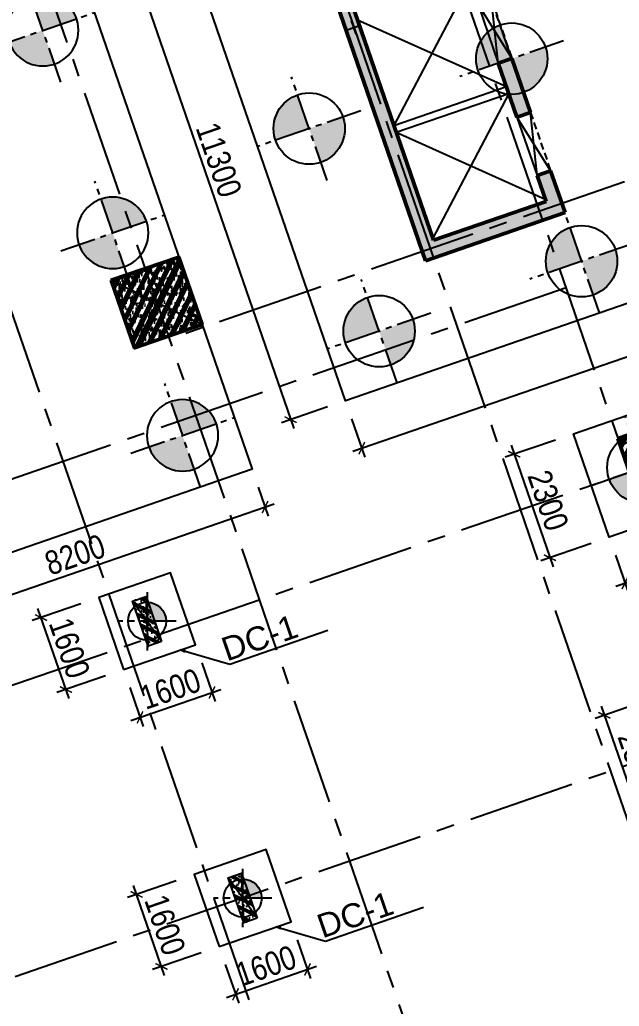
# Model space of a CAD drawing. Header units: millimetres. Extents: x -1534340 to 1713810, y -1348191 to 1114081.
# Drawn here: x 704847 to 717442, y -323149 to -302430 of the extents above; entities that cross this region are included whole.
import ezdxf
from ezdxf.xclip import XClip

# ---------------------------------------------------------------- set-up
doc = ezdxf.new("R2010")
doc.units = ezdxf.units.MM
doc.header["$LTSCALE"] = 100
doc.header["$XCLIPFRAME"] = 0
doc.header["$PDMODE"] = 32
doc.header["$PDSIZE"] = 2.5
for name, pattern in [('CENTER2', [1.125, 0.75, -0.125, 0.125, -0.125]), ('DASHED', [4.5, 3, -1.5]), ('HIDDEN', [0.375, 0.25, -0.125]), ('Xref_ST_MBDV Cot vach 30.7.2022$0$DASHDOT', [1, 0.5, -0.25, 0, -0.25])]:
    doc.linetypes.add(name, pattern=pattern)
for name, color, linetype in [('ccu11-Khuat', 9, 'DASHED'), ('ccu11-Manh', 8, 'Continuous'), ('ccu11-Thay', 7, 'Continuous'), ('ccu12-Hatch', 250, 'Continuous'), ('ccu12-Manh', 8, 'Continuous'), ('ccu12-Pile', 4, 'Continuous'), ('ccu12-Truc', 13, 'CENTER2'), ('KC2-DIM', 251, 'Continuous'), ('KCS_CENTER_POINT', 7, 'Continuous'), ('KCS_PILE', 8, 'HIDDEN'), ('xref.asix of  podium$0$xref.asix of  podium$0$KT-Hatch', 251, 'Continuous'), ('Xref.Asix of Basement B2$0$Xref.Asix of Basement$0$KT-Net cot vach', 6, 'Continuous'), ('Xref_ST_MBDV Cot vach 30.7.2022$0$Xref_ST_MBDV Cot vach 30.7.2022|Xref_ST_MBDV Cot vach 30.7.2022|Xref_ST_MBDV Cot vach 30.7.2022|Xref_ST_MBDV Cot vach 30.7.2022|A-WALL-PATT', 251, 'Continuous'), ('Xref_ST_MBDV Cot vach 30.7.2022$0$Xref_ST_MBDV Cot vach 30.7.2022|Xref_ST_MBDV Cot vach 30.7.2022|Xref_ST_MBDV Cot vach 30.7.2022|Xref_ST_MBDV Cot vach 30.7.2022|Site_plot line', 1, 'Xref_ST_MBDV Cot vach 30.7.2022$0$DASHDOT')]:
    doc.layers.add(name, color=color, linetype=linetype)
for name, color, linetype, lineweight in [('ccu12-Tencaukien', 9, 'Continuous', 15), ('KT-Net cot vach', 6, 'Continuous', 50), ('xref.asix of  podium$0$xref.asix of  podium$0$ST_MBDV Cot vach 220805$0$KT-Net cot vach', 6, 'Continuous', 50)]:
    doc.layers.add(name, color=color, linetype=linetype, lineweight=lineweight)
doc.styles.add('Arial', font='arial.ttf', dxfattribs={"width": 0.7})
doc.styles.add('Arial Narrow', font='ARIALN.TTF')
doc.dimstyles.new('ccu11-100x2', dxfattribs={"dimscale": 100, "dimtxt": 2.5, "dimasz": 1, "dimexe": 1, "dimexo": 2, "dimgap": 1, "dimtad": 1, "dimdec": 0, "dimlfac": 0.5, "dimrnd": 5, "dimdsep": 46, "dimtxsty": 'Arial', "dimblk": 'ARCHTICK', "dimcen": -1, "dimdle": 1, "dimclrd": 256, "dimclre": 256, "dimclrt": 31, "dimadec": 0, "dimazin": 2, "dimtfac": 0.1, "dimtdec": 0, "dimtmove": 0, "dimatfit": 1, "dimldrblk": 'ARCHTICK', "dimfxl": 1, "dimtvp": 0.8333333333333334, "dimtolj": 1, "dimtzin": 12, "dimarcsym": 0})
doc.dimstyles.new('CCU_1-300', dxfattribs={"dimscale": 200, "dimtxt": 2.5, "dimasz": 1, "dimexe": 1, "dimexo": 2, "dimgap": 0.5, "dimtad": 1, "dimdec": 0, "dimrnd": 5, "dimdsep": 46, "dimtxsty": 'Arial Narrow', "dimblk": 'ARCHTICK', "dimcen": -1, "dimdle": 1, "dimclrd": 256, "dimclre": 256, "dimclrt": 3, "dimadec": 0, "dimazin": 2, "dimtfac": 0.1, "dimtdec": 0, "dimtix": 1, "dimtmove": 2, "dimatfit": 1, "dimfxl": 1, "dimtvp": 0.8333333333333334, "dimtolj": 1, "dimtzin": 12, "dimarcsym": 0})

# ---------------------------------------------------------------- blocks, each defined once
blk = doc.blocks.new('Xref_ST_MBDV Cot vach 30.7.2022$0$Tuong Vay01-flat-1')
at = {"layer": 'Xref_ST_MBDV Cot vach 30.7.2022$0$Xref_ST_MBDV Cot vach 30.7.2022|Xref_ST_MBDV Cot vach 30.7.2022|Xref_ST_MBDV Cot vach 30.7.2022|Xref_ST_MBDV Cot vach 30.7.2022|A-WALL-PATT'}
h = blk.add_hatch(dxfattribs=at)
h.set_pattern_fill('ACET-2D-VATLIEU04', color=256, scale=50, pattern_type=2)
h.set_pattern_definition([(49.99999999999999, (-11139561.83942936, -1407213.44759845), (-225.902473859489, 189.5546824974008), [37.49999998626113, -412.4999998488724]), (355, (-11139561.83942936, -1407213.44759845), (32.12721218541265, 367.2157156157773), [29.99999999490911, -329.9999999440002]), (100.4514, (-11139531.95358936, -1407216.06226845), (-341.2315265778452, -62.9441868767608), [31.87009499667636, -350.57105596344]), (46.18420000000001, (-11139561.83942936, -1407113.44759845), (-319.1804974675179, 306.2520974436775), [56.24999996954708, -618.749999665018]), (96.6356, (-11139517.37105686, -1407120.34425195), (-516.9959221575409, -60.14402179722674), [47.80514400473094, -525.8565000520404]), (351.1842, (-11139561.83942936, -1407113.44759845), (84.74077420309186, 546.3954293043353), [45.00000000792112, -495.0000000871323]), (21, (-11139511.83942936, -1407138.44759845), (-105.6808218676597, 275.3079533968121), [37.49999999934682, -412.499999992815]), (326.0000000000001, (-11139511.83942936, -1407138.44759845), (206.1288045682013, 305.5985201385338), [30.00000001746614, -330.0000001921275]), (71.4514, (-11139486.96831286, -1407155.22340145), (-328.9637652803212, 110.3801005582791), [31.87009499870726, -350.5710559857798]), (37.50000000000001, (-11139561.83942936, -1407213.44759845), (-78.13452938385308, 101.8269011885859), [0, -325.9999998517854, 0, -334.9999998476936, 0, -331.2499998493985]), (7.499999999999999, (-11139561.83942936, -1407213.44759845), (-23.27934638224542, 176.8241910238285), [0, -191.0000000278261, 0, -318.5000000464012, 0, -126.2500000183929]), (327.5, (-11139673.33942936, -1407213.44759845), (71.94441751949489, 112.9301145330537), [0, -125.0000000614986, 0, -390.0000001918756, 0, -517.5000002546042]), (317.5, (-11139723.33942936, -1407213.44759845), (158.0205495897681, 172.4491691102739), [0, -162.4999999478019, 0, -258.9999999168043, 0, -367.4999998819521]), (45, (-11139561.83942936, -1407213.44759845), (-150.2601910028607, 150.2601910026278), []), (45, (-11139561.83942936, -1407152.19759845), (-150.2601910028607, 150.2601910026278), [])])
h.paths.add_polyline_path([(-82665.42454257607, -118500.0088302612), (-81837.41861176863, -121132.0343658989), (-80902.71611081436, -123728.0834242017), (-79862.87874617614, -126283.8385967175), (-78719.63840653747, -128795.0430432414), (-77474.89874527603, -131257.5152608277), (-76130.7324262727, -133667.1548922951), (-74689.37767251953, -136019.9495540815), (-73153.2345392555, -138311.981517314), (-71524.86091735773, -140539.4342316107), (-69806.96827445179, -142698.5986796832), (-68002.4171395041, -144785.8795539467), (-66114.21234000102, -146797.8012427511), (-64145.497998368, -148731.0136179249), (-62099.55229647644, -150582.2976132843), (-59979.78201714717, -152348.5705846979), (-57789.71687134914, -154026.8914431464), (-55533.00362077914, -155614.4655520306), (-53213.40000534989, -157108.6493807235), (-50834.76848621853, -158506.954906286), (-48401.06981415115, -159807.0537564463), (-45916.35643433966, -161006.7810866404), (-43384.76573854871, -162104.1391847725), (-40810.51317570359, -163097.3007977149), (-38197.88523275405, -163984.6121738681), (-35551.23229684308, -164764.5958169776), (-32874.96141154505, -165435.9529462866), (-30173.5289383363, -165997.5656592443), (-27451.44813587703, -166448.4963081502), (-24701.85157574899, -166789.3238736566), (-4396.734290909022, -168938.2567786218), (36420.01678077132, -167648.2249503911), (41836.4863632936, -160718.6374020646), (12445.38596707024, -24367.66042796941), (8472.910947457654, -9248.974452903174), (-4718.707271176856, -5521.400683149928), (-10557.45827306993, -9946.818014640827), (-34021.18647153303, -27848.24941525888), (-39776.65152562223, -32008.57135346811), (-41248.85870469548, -35293.77142358455), (-45787.31564925052, -38574.38242801698), (-49368.4870454669, -38942.00303377653), (-57644.18705056235, -44924.06981060421), (-59844.65461433306, -46601.45355761005), (-61968.93197572604, -48362.30333496258), (-64019.60134904832, -50208.3517090485), (-65993.2459566202, -52136.53199238679), (-67886.59205765836, -54143.61763671576), (-69696.47008413821, -56226.27801198442), (-71419.8706161473, -58381.05012253253), (-73053.93764149398, -60604.33085121214), (-74595.93274202198, -62892.42844269238), (-76043.29574720934, -65241.53179885377), (-77393.615911806, -67647.72832025355), (-78644.64476583898, -70107.01135663176), (-79794.29917307012, -72615.28586126259), (-80840.66479975358, -75168.37520986283), (-81781.99930225872, -77762.02815519366), (-82616.73522835784, -80391.9259061541), (-83343.48262714595, -83053.68931881292), (-83961.03136360087, -85742.88618860021), (-84468.3531336058, -88455.03863057657), (-84864.60300002433, -91185.62932156771), (-85149.1148865223, -93930.11565387133), (-85321.41487544402, -96683.60341540864), (-85381.30445068702, -99529.50948559865), (-85328.50406530127, -102200.8374458619), (-85163.21024433896, -104955.3926120612), (-84885.69993967563, -107700.5945179402), (-84496.42936686985, -110432.1923394061), (-83996.04728951491, -113145.6335586284), (-83385.3738030456, -115836.3975027683)], flags=16)
h.paths.add_polyline_path([(-83625.45879450254, -118780.6341908188), (-82785.20518665202, -121451.592054751), (-81836.67593448795, -124086.0436255364), (-80781.45706173405, -126679.6041032514), (-79621.30565389246, -129227.9548506811), (-78358.15352366865, -131726.8525110248), (-76994.10399421491, -134172.1360737709), (-75531.42839684151, -136559.7338032422), (-73972.56228888594, -138885.6700187323), (-72320.10139823705, -141146.0717144171), (-70576.79730102606, -143337.1750085717), (-68745.55283991061, -145455.3314108832), (-66829.41729043424, -147497.0138977058), (-64831.58128353581, -149458.8227850739), (-62755.37149274349, -151337.4913895966), (-60604.24509477988, -153129.8914679771), (-58381.7840128839, -154833.0384259534), (-56091.68895242736, -156444.0962880657), (-53737.77323871478, -157960.3824199464), (-51323.95646727085, -159379.3719952791), (-48854.25797718205, -160698.7021999834), (-46332.79015832208, -161916.1761666269), (-43763.75160367042, -163029.7666325136), (-41151.42011806555, -164037.6193153583), (-38500.14559506811, -164938.0560009221), (-35814.34277378954, -165729.5773374715), (-33098.48388773762, -166410.8653324069), (-30357.09121792205, -166980.7855469028), (-27594.72956264392, -167438.3889849058), (-24815.98988816142, -167782.8289991841), (-4433.735052675009, -169939.9255319908), (36919.56229590811, -168632.9359166666), (42912.68845487945, -160965.5998827359), (13418.22973546013, -24135.12373521132), (9294.838300889242, -8442.070929647249), (-4925.935208282433, -4423.687328800617), (-11162.76267831214, -9150.82235655561), (-34617.47974592447, -27045.37879939191), (-40579.63196872547, -31355.10398377781), (-42051.83914779872, -34640.30405389448), (-46155.98199344426, -37606.97231750819), (-49737.15338966064, -37974.59292326774), (-58240.31235744618, -44121.0777798905), (-60467.11885703541, -45818.53930653841), (-62622.81900685839, -47605.43596977205), (-64703.8232677374, -49478.79233927629), (-66706.66158131324, -51435.49383058609), (-68628.013630962, -53472.26783320424), (-70464.66541309468, -55585.73726807744), (-72213.55809716694, -57772.38228180911), (-73871.79587351345, -60028.54927773564), (-75436.60120790266, -62350.49395546387), (-76905.37393212318, -64734.34577669739), (-78275.66833624989, -67176.13529814105), (-79545.20269040763, -69671.7966022063), (-80711.86304414831, -72217.17406733404), (-81773.70674647763, -74808.02928769216), (-82728.96568063274, -77440.04813065287), (-83576.04920824617, -80108.84792049509), (-84313.5468179807, -82809.98473610263), (-84940.23047422245, -85538.9608107484), (-85455.05666192248, -88291.23202148662), (-85857.16812421381, -91062.21545574092), (-86145.88844638877, -93847.29761108034), (-86320.75738810934, -96641.83923533), (-86381.51240370423, -99528.87035845965), (-86327.91179009154, -102240.684236032), (-86160.19218073785, -105035.6641918905), (-85878.57688103244, -107821.473743778), (-85483.548480995, -110593.4755141111), (-84975.76463904232, -113347.0545681345), (-84356.0573821161, -116077.6233250971)])
at = {"layer": 'Xref_ST_MBDV Cot vach 30.7.2022$0$Xref_ST_MBDV Cot vach 30.7.2022|Xref_ST_MBDV Cot vach 30.7.2022|Xref_ST_MBDV Cot vach 30.7.2022|Xref_ST_MBDV Cot vach 30.7.2022|Site_plot line', "ltscale": 5000}
blk.add_arc((-17764.15298610739, -99528.87035845988), 69167.3594175971, 126.1463596527413, 263.7926961611879, dxfattribs=at)
blk = doc.blocks.new('Grid-ST-flat-3')
at = {"layer": 'ccu12-Truc', "ltscale": 30}
for p, q in [((343189.8455156267, -39014.65546948352), (361219.3016763728, -91236.39007851167)), ((340897.6132794917, -39806.04435974167), (359986.9050177329, -95097.55833493307)), ((335415.1609209012, -41698.85077767866), (354504.452659484, -96990.36475386203)), ((332626.6722212732, -42661.57128335355), (351715.9639600301, -97953.08526004129)), ((375703.1355340295, -54995.47438727948), (343807.6216429826, -66007.34088114498)), ((377595.9390357225, -60477.92775269796), (312746.7367284151, -82866.99351539748)), ((352142.8453968058, -64928.08572440385), (311408.7183977929, -78991.46684835991)), ((377787.2916931123, -66547.80383867014), (314639.5431473439, -88349.44587364572))]:
    blk.add_line(p, q, dxfattribs=at)
blk = doc.blocks.new('LOI-B2-T1-PN')
at = {"layer": 'xref.asix of  podium$0$xref.asix of  podium$0$KT-Hatch'}
h = blk.add_hatch(dxfattribs=at)
h.set_pattern_fill('BTCT', color=256, scale=40)
h.set_pattern_definition([(49.99999999999999, (106559.8543703835, -42147.03074568091), (286.9040730403014, -25.10085399303804), [30, -330]), (355, (106559.8543703835, -42147.03074568091), (-55.50053344520001, 300.8768534800047), [24, -264]), (100.4514, (106583.7630423829, -42149.12248168094), (231.4037526856086, 275.7758168243814), [25.496076, -280.4568448]), (46.18420000000001, (106559.8543703835, -42067.03074568091), (426.8964194502578, -66.20760573160723), [45, -495]), (96.6356, (106595.4290683828, -42072.54806848092), (373.8650822194813, 389.6471483601767), [38.2441152, -420.6852]), (351.1842, (106559.8543703835, -42067.03074568091), (373.8647780534509, 389.6474403701299), [36, -396]), (21, (106599.8543703835, -42087.03074568091), (238.7628208473847, -161.0475562661355), [30, -330]), (326.0000000000001, (106599.8543703835, -42087.03074568091), (97.32613276863269, 290.0600180187412), [24, -264]), (71.4514, (106619.7512635831, -42100.45138808095), (336.089051432596, 129.012198683981), [25.496076, -280.4568448]), (37.50000000000001, (106559.8543703835, -42147.03074568091), (4.863942126916267, 133.1575415325246), [0, -260.8, 0, -268, 0, -265]), (7.499999999999999, (106559.8543703835, -42147.03074568091), (105.2278149768594, 157.7646847529441), [0, -152.8, 0, -254.8, 0, -101]), (327.5, (106470.6543703843, -42147.03074568091), (213.5289744689636, -9.021948693751902), [0, -100, 0, -312, 0, -414]), (317.5, (106430.6543703843, -42147.03074568091), (233.2744677369545, 40.04199293292709), [0, -130, 0, -207.2, 0, -294]), (45, (106559.8543703835, -42147.03074568091), (-106.0660171779821, 106.0660171779821), []), (45, (106630.5650483835, -42147.03074568091), (-106.0660171779821, 106.0660171779821), [])])
h.paths.add_polyline_path([(49433.65392537601, 3363.971816275036), (49622.70400670543, 3429.241003099829), (52034.40045988187, -3556.159502078313), (48915.07411792129, -4633.101084687049), (48640.94353325665, -3839.090743097011), (45994.24239462428, -4752.85935864388), (45691.49887049571, -3875.972566526849), (45975.07399249263, -3778.068786289543), (46163.59643967636, -4324.117936077528), (48526.72245631367, -3508.253100767964), (46111.76254379749, 3486.599908476695), (43748.63652716018, 2670.735073167132), (43919.09460751154, 2177.008775634924), (43635.51948551461, 2079.104995397851), (43350.84032822028, 2903.668935258873), (49116.86780881323, 4894.379133414477), (49182.13699563965, 4705.32905208366), (46346.385775676, 3726.291249711998), (49117.06275638752, -4298.884702786105), (51763.76389501989, -3385.116087239236)])
h.paths.add_polyline_path([(45550.82427813113, -2549.2432576383), (45267.2491561342, -2647.147037875606), (44875.63403518684, -1512.846549890004), (45159.2091571819, -1414.942769652931)], flags=17)
h.paths.add_polyline_path([(44734.9594428204, -186.1172410016879), (44451.38432082534, -284.0210212389939), (44059.76919987611, 850.2794667466078), (44343.34432187304, 948.1832469836809)], flags=17)
h.paths.add_polyline_path([(42855.74765053205, -4855.010368898511), (42572.17252853513, -4952.914149135584), (42759.82144065574, -5496.433132962091), (40396.69542402029, -6312.297968271887), (37981.73551150225, 682.555040972773), (40344.86152813956, 1498.419876282569), (40516.19314355403, 1002.163412788883), (40799.76826555096, 1100.067193025956), (40514.21557319351, 1927.161298848689), (37583.93931256421, 915.4889030647464), (40227.34137896635, -6741.039390838239), (43157.61763959564, -5729.366995054064)])
h.paths.add_polyline_path([(42431.49793617055, -3626.184840247501), (42147.92281417362, -3724.088620484574), (41756.30769322626, -2589.788132498972), (42039.88281522132, -2491.884352261899)], flags=17)
h.paths.add_polyline_path([(41615.63310086168, -1263.058823610656), (41332.05797886476, -1360.962603847962), (40940.44285791554, -226.6621158623602), (41224.01797991246, -128.7583356250543)], flags=17)
at = {"ltscale": 0.5}
for points in [[(39564.51329200342, -3901.909431302338), (41927.6393086398, -3086.044595991494)], [(39613.46518212208, -4043.696992300509), (41976.59119875915, -3227.832156990771)]]:
    blk.add_lwpolyline(points, dxfattribs=at)
at = {"layer": 'ccu11-Khuat', "color": 6, "ltscale": 0.5}
for points in [[(41615.63310086331, -1263.058823609666), (42039.88281522482, -2491.884352260677)], [(42431.49793617055, -3626.184840247501), (42855.74765053205, -4855.010368898511)]]:
    blk.add_lwpolyline(points, dxfattribs=at)
at = {"layer": 'ccu11-Thay', "color": 6, "ltscale": 0.5}
for points in [[(41332.05797886639, -1360.96260384674), (41756.30769322789, -2589.788132497983)], [(42147.92281417362, -3724.088620484574), (42572.17252853513, -4952.914149135817)]]:
    blk.add_lwpolyline(points, dxfattribs=at)
at = {"layer": 'ccu12-Manh', "ltscale": 0.5}
for points in [[(41160.72636344936, -864.7061403542175), (39564.51329200366, -3901.909431302396)], [(38797.60034681205, -1680.570975664014), (41927.63930864003, -3086.044595991611)], [(41976.59119875869, -3227.832156990888), (40380.37812731299, -6265.035447939066)], [(39613.46518212138, -4043.696992300684), (42743.50414394937, -5449.170612628281)]]:
    blk.add_lwpolyline(points, dxfattribs=at)
at = {"layer": 'KC2-DIM', "ltscale": 0.5}
for points in [[(41332.05797886336, -1360.962603847729), (42039.88281522179, -2491.884352261666)], [(41756.30769322487, -2589.788132498972), (41615.63310086029, -1263.058823610656)], [(42147.9228141692, -3724.088620485563), (42855.74765052786, -4855.0103688995)], [(42572.1725285307, -4952.914149136806), (42431.49793616636, -3626.18484024849)]]:
    blk.add_lwpolyline(points, dxfattribs=at)
at = {"layer": 'xref.asix of  podium$0$xref.asix of  podium$0$ST_MBDV Cot vach 220805$0$KT-Net cot vach', "extrusion": (-3.35282951705558e-09, 1.998521292752062e-08, 0.9999999999999999)}
for p, q in [((37583.93931256421, 915.4889030647464), (40227.34137896635, -6741.039390838239)), ((37981.73551150225, 682.555040972773), (40396.69542402029, -6312.297968271887)), ((42759.82144065574, -5496.433132962091), (42572.17252853513, -4952.914149135584)), ((43157.61763959564, -5729.366995054064), (42855.74765053205, -4855.010368898511)), ((40396.69542402029, -6312.297968271887), (42759.82144065574, -5496.433132962091)), ((40227.34137896635, -6741.039390838239), (43157.61763959564, -5729.366995054064))]:
    blk.add_line(p, q, dxfattribs=at)
at = {"layer": 'xref.asix of  podium$0$xref.asix of  podium$0$ST_MBDV Cot vach 220805$0$KT-Net cot vach', "color": 6}
for p, q in [((42039.88281522132, -2491.884352261899), (41756.30769322626, -2589.788132498972)), ((42431.49793617055, -3626.184840247501), (42147.92281417362, -3724.088620484574)), ((42855.74765053205, -4855.010368898511), (42572.17252853513, -4952.914149135584))]:
    blk.add_line(p, q, dxfattribs=at)
at = {"layer": 'xref.asix of  podium$0$xref.asix of  podium$0$ST_MBDV Cot vach 220805$0$KT-Net cot vach', "color": 6, "extrusion": (-3.35282951705558e-09, 1.998521292752062e-08, 0.9999999999999999)}
for p, q in [((42147.92281417362, -3724.088620484574), (41756.30769322626, -2589.788132498972)), ((42431.49793617055, -3626.184840247501), (42039.88281522132, -2491.884352261899))]:
    blk.add_line(p, q, dxfattribs=at)
blk = doc.blocks.new('D1500.')
at = {"layer": 'ccu12-Hatch', "ltscale": 0.5}
h = blk.add_hatch(color=256, dxfattribs=at)
h.dxf.hatch_style = 1
h.paths.add_polyline_path([(750, 0, 0.414213562373095), (0, 750), (0, 0)])
h.paths.add_polyline_path([(0, 0), (-750, 0, 0.414213562373095), (0, -750)])
at = {"layer": 'ccu12-Pile', "color": 13, "linetype": 'CENTER2', "ltscale": 10}
for p, q in [((0, 1150), (0, -1150)), ((1150, 0), (-1150, 0))]:
    blk.add_line(p, q, dxfattribs=at)
at = {"layer": 'ccu12-Pile', "ltscale": 0.5}
blk.add_circle((0, 0), 750, dxfattribs=at)
blk = doc.blocks.new('D1500')
at = {"layer": 'ccu12-Pile', "rotation": 270}
blk.add_blockref('D1500.', (-4.256744291633368, 0.01587060443125665), dxfattribs=at)
blk = doc.blocks.new('DC-3-2-1500')
at = {"elevation": -0.001871341296829975}
blk.add_lwpolyline([(-1150, 5649.999999999971), (1149.999999999884, 5649.999999999942), (1149.999999999884, -5650.000000000058), (-1150, -5650.000000000029)], close=True, dxfattribs=at)
at = {"layer": 'KCS_CENTER_POINT'}
for p, q in [((0, -150.0000000001164, -0.001871341296829975), (0, 149.9999999999709, -0.001871341296829975)), ((-150.0000000001164, -5.820766091346741e-11, -0.001871341296829975), (150, -2.91038304567337e-11, -0.001871341296829975))]:
    blk.add_line(p, q, dxfattribs=at)
at = {"layer": 'KCS_PILE'}
for p in [(-1.164153218269348e-10, 4499.999999999942, -0.001871341296829975), (0, 0, -0.001871341296829975), (0, -4500.000000000087, -0.001871341296829975)]:
    blk.add_blockref('D1500', p, dxfattribs=at)
blk = doc.blocks.new('dc-6-1500')
blk.add_lwpolyline([(-4104.837340005819, 8048.928465483012), (4095.162660291506, 8048.928465478151), (4095.162660291418, -7750.000000009109), (-4104.837340005877, -7750.000000004249)], close=True)
at = {"layer": 'KCS_CENTER_POINT'}
for p, q in [((0, 0), (0, 300)), ((-150, 150), (150, 149.9999999999418))]:
    blk.add_line(p, q, dxfattribs=at)
at = {"layer": 'KCS_PILE'}
for p in [(-2954.837340005877, 6899.999999999956), (-2954.837340005848, 2400), (-2954.837340005848, -2099.999999999971), (-2954.837340005877, -6599.999999999956)]:
    blk.add_blockref('D1500', p, dxfattribs=at)
at = {"layer": 'KCS_PILE', "xscale": -1, "rotation": 359.9999999999318}
for p in [(2945.162660308881, 6899.999999996478), (2945.162660303584, 2399.999999996464), (2945.162660298229, -2100.000000003522), (2945.162660292815, -6600.000000003492)]:
    blk.add_blockref('D1500', p, dxfattribs=at)
blk = doc.blocks.new('DTM-1')
at = {"elevation": 0.00374268259365779}
blk.add_lwpolyline([(-3881.306629814033, 8254.45145265758), (11053.64979525229, 13410.71721206355), (14741.35885108316, 2729.387616680906), (-193.5975742262381, -2426.878142537433)], close=True, dxfattribs=at)
at = {"layer": 'KCS_PILE', "rotation": 19.04713795401927}
for p in [(10341.90965184021, 11948.38142014795, 0.00374268259365771), (6088.282821918459, 10479.82471652032, 0.003742682593657726), (1834.655991996697, 9011.268012892659, 0.003742682593657743), (11810.46635546775, 7694.754590226163, 0.00374268259365771), (-2418.970837925095, 7542.711309265025, 0.003742682593657783), (7556.839525546005, 6226.197886598529, 0.003742682593657726), (3303.212695624243, 4757.641182970867, 0.003742682593657743), (13279.0230590953, 3441.127760304342, 0.00374268259365771), (-950.414134297549, 3289.084479343233, 0.003742682593657783), (9025.396229173552, 1972.571056676708, 0.003742682593657726), (4771.769399251789, 504.0143530490459, 0.003742682593657743), (518.1425693299971, -964.5423505785875, 0.003742682593657783)]:
    blk.add_blockref('D1500', p, dxfattribs=at)
blk = doc.blocks.new('*U152')
h = blk.add_hatch()
h.set_pattern_fill('VATLIEU04', color=250, scale=40, style=0, pattern_type=2)
h.set_pattern_definition([(49.99999999999999, (-650.0000000000126, 1049.999999999997), (286.9040730403014, -25.10085399303804), [30, -330]), (355, (-650.0000000000126, 1049.999999999997), (-55.50053344520001, 300.8768534800047), [24, -264]), (100.4514, (-626.0913280000126, 1047.908263999997), (231.4037526856086, 275.7758168243814), [25.496076, -280.4568448]), (46.18420000000001, (-650.0000000000126, 1129.999999999997), (426.8964194502578, -66.20760573160723), [45, -495]), (96.6356, (-614.4253020000125, 1124.482677199996), (373.8650822194813, 389.6471483601767), [38.2441152, -420.6852]), (351.1842, (-650.0000000000126, 1129.999999999997), (373.8647780534509, 389.6474403701299), [36, -396]), (21, (-610.0000000000126, 1109.999999999997), (238.7628208473847, -161.0475562661355), [30, -330]), (326.0000000000001, (-610.0000000000126, 1109.999999999997), (97.32613276863269, 290.0600180187412), [24, -264]), (71.4514, (-590.1031068000126, 1096.579357599996), (336.089051432596, 129.012198683981), [25.496076, -280.4568448]), (37.50000000000001, (-650.0000000000126, 1049.999999999997), (4.863942126916267, 133.1575415325246), [0, -260.8, 0, -268, 0, -265]), (7.499999999999999, (-650.0000000000126, 1049.999999999997), (105.2278149768594, 157.7646847529441), [0, -152.8, 0, -254.8, 0, -101]), (327.5, (-739.2000000000127, 1049.999999999997), (213.5289744689636, -9.021948693751902), [0, -100, 0, -312, 0, -414]), (317.5, (-779.2000000000127, 1049.999999999997), (233.2744677369545, 40.04199293292709), [0, -130, 0, -207.2, 0, -294]), (45, (-650.0000000000126, 1049.999999999997), (-120.2081528017131, 120.2081528017131), []), (45, (-650.0000000000126, 1098.999999999997), (-120.2081528017131, 120.2081528017131), [])])
h.paths.add_polyline_path([(-475, -474.9999999999998), (-175.0000000000028, -474.9999999999999), (-175.0000000000126, 524.9999999999969), (-475.0000000000097, 524.999999999997)])
at = {"color": 6, "ltscale": 0.25}
blk.add_lwpolyline([(-475, -474.9999999999998), (-175.0000000000028, -474.9999999999999), (-175.0000000000126, 524.9999999999969), (-475.0000000000097, 524.999999999997)], close=True, dxfattribs=at)
at = {"layer": 'Defpoints', "linetype": 'ByBlock', "ltscale": 30}
for p, q in [((-175.0000000000028, -474.9999999999999), (-475.0000000000097, 524.999999999997)), ((-475, -474.9999999999998), (-175.0000000000126, 524.9999999999969))]:
    blk.add_line(p, q, dxfattribs=at)
blk = doc.blocks.new('*U151')
h = blk.add_hatch()
h.set_pattern_fill('VATLIEU04', color=250, scale=40, style=0, pattern_type=2)
h.set_pattern_definition([(49.99999999999999, (550, -550), (286.9040730403014, -25.10085399303804), [30, -330]), (355, (550, -550), (-55.50053344520001, 300.8768534800047), [24, -264]), (100.4514, (573.908672, -552.091736), (231.4037526856086, 275.7758168243814), [25.496076, -280.4568448]), (46.18420000000001, (550, -470), (426.8964194502578, -66.20760573160723), [45, -495]), (96.6356, (585.574698, -475.5173228), (373.8650822194813, 389.6471483601767), [38.2441152, -420.6852]), (351.1842, (550, -470), (373.8647780534509, 389.6474403701299), [36, -396]), (21, (590, -490), (238.7628208473847, -161.0475562661355), [30, -330]), (326.0000000000001, (590, -490), (97.32613276863269, 290.0600180187412), [24, -264]), (71.4514, (609.8968932, -503.4206424), (336.089051432596, 129.012198683981), [25.496076, -280.4568448]), (37.50000000000001, (550, -550), (4.863942126916267, 133.1575415325246), [0, -260.8, 0, -268, 0, -265]), (7.499999999999999, (550, -550), (105.2278149768594, 157.7646847529441), [0, -152.8, 0, -254.8, 0, -101]), (327.5, (460.8, -550), (213.5289744689636, -9.021948693751902), [0, -100, 0, -312, 0, -414]), (317.5, (420.8, -550), (233.2744677369545, 40.04199293292709), [0, -130, 0, -207.2, 0, -294]), (45, (550, -550), (-120.2081528017131, 120.2081528017131), []), (45, (550, -501), (-120.2081528017131, 120.2081528017131), [])])
h.paths.add_polyline_path([(-475, 475), (1025, 475), (1025, -1025), (-475, -1025)])
at = {"color": 6, "ltscale": 0.25}
blk.add_lwpolyline([(-475, 475), (1025, 475), (1025, -1025), (-475, -1025)], close=True, dxfattribs=at)
at = {"layer": 'Defpoints', "linetype": 'ByBlock', "ltscale": 30}
for p, q in [((1025, 475), (-475, -1025)), ((-475, 475), (1025, -1025))]:
    blk.add_line(p, q, dxfattribs=at)
blk = doc.blocks.new('MBDV-B1-T1-PN')
at = {"layer": 'KT-Net cot vach', "rotation": 19.04713795399666}
for p in [(34229.5406683262, -7447.579368080595), (44871.77846938628, -10770.9840538142)]:
    blk.add_blockref('*U151', p, dxfattribs=at)
at = {"layer": 'Xref.Asix of Basement B2$0$Xref.Asix of Basement$0$KT-Net cot vach', "linetype": 'ByBlock', "xscale": -0.9999999999999998, "rotation": 19.04713796363401}
for p in [(34079.01142065064, -14442.34047187702), (36086.63405340654, -20257.35522349761)]:
    blk.add_blockref('*U152', p, dxfattribs=at)
blk = doc.blocks.new('D800.')
at = {"layer": 'ccu12-Pile', "ltscale": 0.5}
h = blk.add_hatch(color=250, dxfattribs=at)
h.dxf.hatch_style = 1
h.paths.add_polyline_path([(3.552713678800501e-15, 0), (400.0000000000005, 0, 0.4142135623730951), (0, 400.0000000000005)])
at = {"layer": 'ccu12-Pile', "color": 13, "linetype": 'CENTER2', "ltscale": 10}
for p, q in [((0, 613.3333333333285), (0, -613.333333333343)), ((613.333333333343, 0), (-613.3333333333139, 0))]:
    blk.add_line(p, q, dxfattribs=at)
at = {"layer": 'ccu12-Pile', "ltscale": 0.5}
blk.add_circle((0, 0), 400.0000000000005, dxfattribs=at)
blk = doc.blocks.new('D800')
at = {"layer": 'ccu12-Pile'}
blk.add_blockref('D800.', (0, 0), dxfattribs=at)
blk = doc.blocks.new('DC-1-NN')
blk.add_lwpolyline([(-495.1235778371338, -1017.277072714176), (1017.277072714176, -495.1235778370174), (495.1235778371338, 1017.277072714176), (-1017.277072714176, 495.1235778370174)], close=True)
at = {"layer": 'ccu11-Khuat'}
blk.add_blockref('D800', (0, 1.513399183750153e-09), dxfattribs=at)
blk = doc.blocks.new('_ARCHTICK')
at = {"color": 0, "linetype": 'ByBlock', "const_width": 0.15}
blk.add_lwpolyline([(-0.5, -0.5), (0.5, 0.5)], dxfattribs=at)
blk = doc.blocks.new('*D809')
at = {"layer": 'Defpoints', "color": 0, "transparency": 16777216}
for p in [(718371.1816518197, -316608.2048420887), (719121.7773003394, -318782.2807773823), (717878.4716631966, -319211.5297221269)]:
    blk.add_point(p, dxfattribs=at)
at = {"layer": 'KC2-DIM', "lineweight": -2, "transparency": 16777216}
for p, q in [((717993.08148916, -316738.7432157444), (716938.825933347, -317102.7229736611)), ((717062.606827849, -316848.4037055034), (717943.7408500244, -319400.5798034568)), ((718743.6771376797, -318912.819151038), (717689.4215818667, -319276.7989089547))]:
    blk.add_line(p, q, dxfattribs=at)
at = {"layer": 'KC2-DIM', "lineweight": -2, "transparency": 16777216, "xscale": 200, "yscale": 200, "zscale": 200}
for p, rotation in [((717127.8760146769, -317037.4537868333), 109.0471379539928), ((717878.4716631966, -319211.5297221269), 289.0471379539928)]:
    blk.add_blockref('_ARCHTICK', p, dxfattribs=dict(at, rotation=rotation))
at = {"layer": 'KC2-DIM', "color": 3, "transparency": 16777216, "insert": (717839.0085417358, -318008.5454517541), "char_height": 500, "attachment_point": 5, "rotation": 289.04713795399283, "style": 'Arial Narrow'}
blk.add_mtext('\\A1;2300', dxfattribs=at)
blk = doc.blocks.new('*D811')
at = {"layer": 'Defpoints', "color": 0, "transparency": 16777216}
for p in [(716478.375233813, -311125.7524835221), (717228.9708823327, -313299.8284188157), (715985.66524519, -313729.0773635603)]:
    blk.add_point(p, dxfattribs=at)
at = {"layer": 'KC2-DIM', "lineweight": -2, "transparency": 16777216}
for p, q in [((716100.2750711532, -311256.2908571776), (715046.0195153402, -311620.2706150944)), ((715169.8004098425, -311365.9513469367), (716050.9344320178, -313918.1274448902)), ((716850.8707196729, -313430.3667924713), (715796.61516386, -313794.3465503881))]:
    blk.add_line(p, q, dxfattribs=at)
at = {"layer": 'KC2-DIM', "lineweight": -2, "transparency": 16777216, "xscale": 200, "yscale": 200, "zscale": 200}
for p, rotation in [((715235.0695966703, -311555.0014282666), 109.0471379539928), ((715985.66524519, -313729.0773635603), 289.0471379539928)]:
    blk.add_blockref('_ARCHTICK', p, dxfattribs=dict(at, rotation=rotation))
at = {"layer": 'KC2-DIM', "color": 3, "transparency": 16777216, "insert": (715946.2021237292, -312526.0930931874), "char_height": 500, "attachment_point": 5, "rotation": 289.04713795399283, "style": 'Arial Narrow'}
blk.add_mtext('\\A1;2300', dxfattribs=at)
blk = doc.blocks.new('*D812')
at = {"layer": 'Defpoints', "color": 0, "transparency": 16777216}
for p in [(727910.300477471, -309612.1193630442), (728241.9182494858, -310572.6394770027), (717228.9708823329, -313299.8284188156)]:
    blk.add_point(p, dxfattribs=at)
at = {"layer": 'KC2-DIM', "lineweight": -2, "transparency": 16777216}
for p, q in [((728040.8388511266, -309990.2195257039), (728307.1874363136, -310761.6895583326)), ((717371.5385730178, -314325.617719602), (728430.9683308157, -310507.3702901748)), ((717359.5092559885, -313677.9285814754), (717625.8578411755, -314449.398614104))]:
    blk.add_line(p, q, dxfattribs=at)
at = {"layer": 'KC2-DIM', "lineweight": -2, "transparency": 16777216, "xscale": 200, "yscale": 200, "zscale": 200}
for p, rotation in [((728241.9182494858, -310572.6394770027), 19.04713795399645), ((717560.5886543477, -314260.3485327741), 199.0471379539965)]:
    blk.add_blockref('_ARCHTICK', p, dxfattribs=dict(at, rotation=rotation))
at = {"layer": 'KC2-DIM', "color": 3, "transparency": 16777216, "insert": (722785.3071491908, -312080.6593020893), "char_height": 500, "attachment_point": 5, "rotation": 19.047137953996447, "style": 'Arial Narrow'}
blk.add_mtext('\\A1;11300', dxfattribs=at)
blk = doc.blocks.new('*D823')
at = {"layer": 'Defpoints', "color": 0, "transparency": 16777216}
for p in [(726624.5369666901, -305275.1008305863), (726968.5035545116, -306271.3888887536), (711689.5805414517, -310431.3665900101)]:
    blk.add_point(p, dxfattribs=at)
at = {"layer": 'KC2-DIM', "lineweight": -2, "transparency": 16777216}
for p, q in [((726755.0753403449, -305653.2009932463), (727033.7727413389, -306460.4389700836)), ((711844.4970479431, -311492.9238350048), (727157.5536358415, -306206.1197019261)), ((711820.1189151065, -310809.4667526701), (712098.8163161005, -311616.7047295074))]:
    blk.add_line(p, q, dxfattribs=at)
at = {"layer": 'KC2-DIM', "lineweight": -2, "transparency": 16777216, "xscale": 200, "yscale": 200, "zscale": 200}
for p, rotation in [((726968.5035545116, -306271.3888887536), 19.04713795387658), ((712033.5471292732, -311427.6546481774), 199.0471379538766)]:
    blk.add_blockref('_ARCHTICK', p, dxfattribs=dict(at, rotation=rotation))
at = {"layer": 'KC2-DIM', "color": 3, "transparency": 16777216, "insert": (719385.0790391669, -308513.6870656662), "char_height": 500, "attachment_point": 5, "rotation": 19.04713795387658, "style": 'Arial Narrow'}
blk.add_mtext('\\A1;15800', dxfattribs=at)
blk = doc.blocks.new('*D824')
at = {"layer": 'Defpoints', "color": 0, "transparency": 16777216}
for p in [(708001.8714858636, -299750.036994815), (711689.5805414515, -310431.3665900101), (710537.6524497116, -310829.0676081686)]:
    blk.add_point(p, dxfattribs=at)
at = {"layer": 'KC2-DIM', "lineweight": -2, "transparency": 16777216}
for p, q in [((707623.7713232016, -299880.5753684642), (706660.8933127926, -300213.0071997981)), ((706784.6742072991, -299958.6879316425), (710602.9216365363, -311018.1176894995)), ((711311.4803787895, -310561.9049636592), (710348.6023683805, -310894.3367949931))]:
    blk.add_line(p, q, dxfattribs=at)
at = {"layer": 'KC2-DIM', "lineweight": -2, "transparency": 16777216, "xscale": 200, "yscale": 200, "zscale": 200}
for p, rotation in [((706849.9433941237, -300147.7380129736), 109.0471379530224), ((710537.6524497116, -310829.0676081686), 289.0471379530223)]:
    blk.add_blockref('_ARCHTICK', p, dxfattribs=dict(at, rotation=rotation))
at = {"layer": 'KC2-DIM', "color": 3, "transparency": 16777216, "insert": (709029.6326247186, -305372.456507851), "char_height": 500, "attachment_point": 5, "rotation": 289.04713795302234, "style": 'Arial Narrow'}
blk.add_mtext('\\A1;11300', dxfattribs=at)
blk = doc.blocks.new('*D826')
at = {"layer": 'Defpoints', "color": 0, "transparency": 16777216}
for p in [(709727.2788027624, -311871.965151231), (710000.9784913012, -312664.7274161383), (701976.2254679557, -314548.0018112671)]:
    blk.add_point(p, dxfattribs=at)
at = {"layer": 'KC2-DIM', "lineweight": -2, "transparency": 16777216}
for p, q in [((709857.8171764179, -312250.0653138908), (710066.247678129, -312853.7774974682)), ((702060.8750751647, -315406.0332630021), (710190.0285726313, -312599.4582293105)), ((702106.7638416112, -314926.1019739268), (702315.1943433223, -315529.8141575042))]:
    blk.add_line(p, q, dxfattribs=at)
at = {"layer": 'KC2-DIM', "lineweight": -2, "transparency": 16777216, "xscale": 200, "yscale": 200, "zscale": 200}
for p, rotation in [((710000.9784913012, -312664.7274161383), 19.04713795398558), ((702249.9251564946, -315340.7640761743), 199.0471379539856)]:
    blk.add_blockref('_ARCHTICK', p, dxfattribs=dict(at, rotation=rotation))
at = {"layer": 'KC2-DIM', "color": 3, "transparency": 16777216, "insert": (706009.505521172, -313666.9110433572), "char_height": 500, "attachment_point": 5, "rotation": 19.04713795398559, "style": 'Arial Narrow'}
blk.add_mtext('\\A1;8200', dxfattribs=at)
blk = doc.blocks.new('*D829')
at = {"layer": 'Defpoints', "color": 0, "transparency": 16777216}
for p in [(706505.3880550808, -314566.9769705003), (705294.8583554819, -314984.9100843664), (707027.5415499577, -316079.3776210513)]:
    blk.add_point(p, dxfattribs=at)
at = {"layer": 'KC2-DIM', "lineweight": -2, "transparency": 16777216}
for p, q in [((706127.2878924429, -314697.5153442195), (705105.8082741629, -315050.1792712261)), ((705882.2810372184, -316686.3608162364), (705229.5891686222, -314795.8600030475)), ((706649.4413873199, -316209.9159947706), (705627.9617690399, -316562.5799217771))]:
    blk.add_line(p, q, dxfattribs=at)
at = {"layer": 'KC2-DIM', "lineweight": -2, "transparency": 16777216, "xscale": 200, "yscale": 200, "zscale": 200}
for p, rotation in [((705294.8583554819, -314984.9100843664), 109.0471379636393), ((705817.0118503588, -316497.3107349175), 289.0471379636393)]:
    blk.add_blockref('_ARCHTICK', p, dxfattribs=dict(at, rotation=rotation))
at = {"layer": 'KC2-DIM', "color": 3, "transparency": 16777216, "insert": (705891.7698056998, -315625.1641068596), "char_height": 500, "attachment_point": 5, "rotation": 289.04713796363933, "style": 'Arial Narrow'}
blk.add_mtext('\\A1;1600', dxfattribs=at)
blk = doc.blocks.new('*D830')
at = {"layer": 'Defpoints', "color": 0, "transparency": 16777216}
for p in [(708539.9422005091, -315557.2241261742), (707027.5415499578, -316079.3776210514), (708885.9426392342, -316559.4031669215)]:
    blk.add_point(p, dxfattribs=at)
at = {"layer": 'KC2-DIM', "lineweight": -2, "transparency": 16777216}
for p, q in [((708670.4805742285, -315935.324288812), (708951.2118260938, -316748.4532482404)), ((707158.0799236771, -316457.4777836892), (707438.8111755425, -317270.6067431176)), ((707184.491907364, -317146.8258486583), (709074.9927205532, -316494.1339800619))]:
    blk.add_line(p, q, dxfattribs=at)
at = {"layer": 'KC2-DIM', "lineweight": -2, "transparency": 16777216, "xscale": 200, "yscale": 200, "zscale": 200}
for p, rotation in [((708885.9426392342, -316559.4031669215), 19.04713796364119), ((707373.5419886829, -317081.5566617987), 199.0471379636412)]:
    blk.add_blockref('_ARCHTICK', p, dxfattribs=dict(at, rotation=rotation))
at = {"layer": 'KC2-DIM', "color": 3, "transparency": 16777216, "insert": (708013.796011176, -316484.6452115806), "char_height": 500, "attachment_point": 5, "rotation": 19.047137963641184, "style": 'Arial Narrow'}
blk.add_mtext('\\A1;1600', dxfattribs=at)
blk = doc.blocks.new('*D831')
at = {"layer": 'Defpoints', "color": 0, "transparency": 16777216}
for p in [(708513.0107063046, -320381.9921725382), (707302.4810067052, -320799.9252864046), (709035.1642011818, -321894.3928230894)]:
    blk.add_point(p, dxfattribs=at)
at = {"layer": 'KC2-DIM', "lineweight": -2, "transparency": 16777216}
for p, q in [((708134.9105436667, -320512.5305462575), (707113.4309253863, -320865.1944732643)), ((707889.9036884421, -322501.3760182748), (707237.2118198455, -320610.8752050857)), ((708657.064038544, -322024.9311968087), (707635.5844202637, -322377.5951238155))]:
    blk.add_line(p, q, dxfattribs=at)
at = {"layer": 'KC2-DIM', "lineweight": -2, "transparency": 16777216, "xscale": 200, "yscale": 200, "zscale": 200}
for p, rotation in [((707302.4810067052, -320799.9252864046), 109.0471379636471), ((707824.6345015825, -322312.3259369559), 289.0471379636471)]:
    blk.add_blockref('_ARCHTICK', p, dxfattribs=dict(at, rotation=rotation))
at = {"layer": 'KC2-DIM', "color": 3, "transparency": 16777216, "insert": (707899.3924569231, -321440.1793088975), "char_height": 500, "attachment_point": 5, "rotation": 289.0471379636472, "style": 'Arial Narrow'}
blk.add_mtext('\\A1;1600', dxfattribs=at)
blk = doc.blocks.new('*D832')
at = {"layer": 'Defpoints', "color": 0, "transparency": 16777216}
for p in [(710547.5648517329, -321372.2393282121), (709035.1642011816, -321894.3928230894), (710893.565290458, -322374.4183689595)]:
    blk.add_point(p, dxfattribs=at)
at = {"layer": 'KC2-DIM', "lineweight": -2, "transparency": 16777216}
for p, q in [((710678.1032254522, -321750.3394908499), (710958.8344773176, -322563.4684502783)), ((709165.7025749009, -322272.4929857271), (709446.4338267663, -323085.6219451555)), ((709192.1145585878, -322961.8410506962), (711082.6153717769, -322309.1491820998))]:
    blk.add_line(p, q, dxfattribs=at)
at = {"layer": 'KC2-DIM', "lineweight": -2, "transparency": 16777216, "xscale": 200, "yscale": 200, "zscale": 200}
for p, rotation in [((710893.565290458, -322374.4183689595), 19.04713796364119), ((709381.1646399067, -322896.5718638366), 199.0471379636412)]:
    blk.add_blockref('_ARCHTICK', p, dxfattribs=dict(at, rotation=rotation))
at = {"layer": 'KC2-DIM', "color": 3, "transparency": 16777216, "insert": (710021.4186623998, -322299.6604136184), "char_height": 500, "attachment_point": 5, "rotation": 19.047137963641184, "style": 'Arial Narrow'}
blk.add_mtext('\\A1;1600', dxfattribs=at)
blk = doc.blocks.new('MBDV-COC-PN')
at = {"layer": 'ccu11-Khuat'}
for p in [(34378.05915443611, -14312.64678306371), (36385.68180565978, -20127.66198510159)]:
    blk.add_blockref('D800', p, dxfattribs=at)
at = {"layer": 'KCS_PILE', "xscale": -1, "rotation": 19.04713795395154}
for p in [(32183.22363025101, -1903.517582719796), (33651.78033387347, -6157.144412643334), (35120.33703749592, -10410.77124256687)]:
    blk.add_blockref('D1500', p, dxfattribs=at)
at = {"layer": 'KCS_PILE'}
for p, rotation in [((42041.78483794315, -2497.393499229744, 0.003742682593657731), 19.04713795401927), ((37788.15800802142, -3965.950202857435, 0.003742682593657731), 19.04713795401927), ((43510.34154157073, -6751.020329151594, 0.003742682593657731), 19.04713795401927), ((39256.71471164899, -8219.577032779227, 0.003742682593657731), 19.04713795401927), ((44796.10505236092, -11088.03886163683, -0.001871341296829865), 289.0471379539969)]:
    blk.add_blockref('D1500', p, dxfattribs=dict(at, rotation=rotation))

msp = doc.modelspace()

# ---------------------------------------------------------------- linework, layer by layer
at = {"layer": 'KCS_CENTER_POINT'}
for p, q in [((711915.6971716259, -302736.2709845772), (711817.7933913842, -302452.6958625825)), ((711724.9577205076, -302643.4353137008), (712008.5328425025, -302545.5315334589))]:
    msp.add_line(p, q, dxfattribs=at)

# ---------------------------------------------------------------- block references
ref = msp.add_blockref('Xref_ST_MBDV Cot vach 30.7.2022$0$Tuong Vay01-flat-1', (742513.5964638155, -173724.8057649822))
XClip(ref).set_block_clipping_path([(-91541.67363452361, -190955.66829734467), (52438.32550173579, -76158.0499385341)])
for name, p in [('Grid-ST-flat-3', (364182.0231381474, -243129.7985158589)), ('DTM-1', (711883.1781156778, -308004.4884474727)), ('LOI-B2-T1-PN', (673144.6059733587, -300749.453765272)), ('DC-1-NN', (707522.665127795, -315062.1005483373)), ('DC-1-NN', (709530.2877790187, -320877.1157503751))]:
    msp.add_blockref(name, p)
for name, p, rotation in [('dc-6-1500', (703327.1436432432, -305882.7141835162), 19.04713795401976), ('DC-3-2-1500', (722194.3378556422, -310368.9359232829), 289.0471379539969)]:
    msp.add_blockref(name, p, dxfattribs=dict(rotation=rotation))
at = {"layer": 'ccu11-Manh'}
msp.add_blockref('MBDV-B1-T1-PN', (673144.6059733587, -300749.453765272), dxfattribs=at)
at = {"layer": 'KC2-DIM'}
msp.add_blockref('MBDV-COC-PN', (673144.6059733587, -300749.453765272), dxfattribs=at)

# ---------------------------------------------------------------- texts
at = {"layer": 'ccu12-Tencaukien', "color": 31, "style": 'Arial'}
for p in [(709197.1654759992, -315910.573524371), (711204.788127223, -321725.5887264088)]:
    msp.add_text('DC-1', height=499.9999999999999, rotation=19.04713795678504, dxfattribs=at).set_placement(p)

# ---------------------------------------------------------------- dimensions: what is measured, and where the dimension line sits
at = {"layer": 'KC2-DIM'}
for p1, p2, distance, picture, middle in [((708001.8714858638, -299750.0369948151), (711689.5805414517, -310431.3665900101), -1218.6486074272234, '*D824', (709029.6326247186, -305372.456507851)), ((711689.5805414517, -310431.3665900101), (726624.5369666901, -305275.1008305863), -1053.9937895378569, '*D823', (719385.0790391669, -308513.6870656662)), ((717228.9708823329, -313299.8284188156), (727910.300477471, -309612.1193630441), -1016.1541398996332, '*D812', (722785.3071491908, -312080.6593020893)), ((716478.375233813, -311125.7524835221), (717228.9708823327, -313299.8284188156), -1315.3188069495004, '*D811', (715946.2021237292, -312526.0930931874)), ((701976.2254679557, -314548.001811267), (709727.2788027625, -311871.965151231), -838.6796338096709, '*D826', (706009.505521172, -313666.9110433572)), ((707027.5415499578, -316079.3776210514), (706505.3880550808, -314566.9769705003), 1280.644463259343, '*D829', (705891.7698056998, -315625.1641068596)), ((707027.5415499578, -316079.3776210514), (708539.9422005091, -315557.2241261743), -1060.22598219012, '*D830', (708013.796011176, -316484.6452115806)), ((718371.1816518197, -316608.2048420887), (719121.7773003394, -318782.2807773823), -1315.318806949683, '*D809', (717839.0085417358, -318008.5454517541)), ((709035.1642011816, -321894.3928230893), (708513.0107063043, -320381.9921725381), 1280.6444632596958, '*D831', (707899.3924569231, -321440.1793088975)), ((709035.1642011816, -321894.3928230893), (710547.5648517329, -321372.2393282121), -1060.225982190285, '*D832', (710021.4186623998, -322299.6604136184))]:
    dim = msp.add_aligned_dim(p1=p1, p2=p2, distance=distance, dimstyle='CCU_1-300', dxfattribs=at)
    dim.commit()
    dim.dimension.update_dxf_attribs({"geometry": picture, "text_midpoint": middle})

# ---------------------------------------------------------------- leaders
for points in [[(708226.68790877, -315665.3745842935), (709259.8130956963, -315964.3304800471), (711321.5926057787, -315252.5049622011)], [(710234.3105599938, -321480.3897863313), (711267.4357469201, -321779.3456820849), (713329.2152570025, -321067.5201642389)]]:
    msp.add_leader(points, dimstyle='ccu11-100x2', override={"dimgap": 1, "dimtad": 0, "dimldrblk": 'Open'}, dxfattribs=at)

doc.saveas('drawing.dxf')
